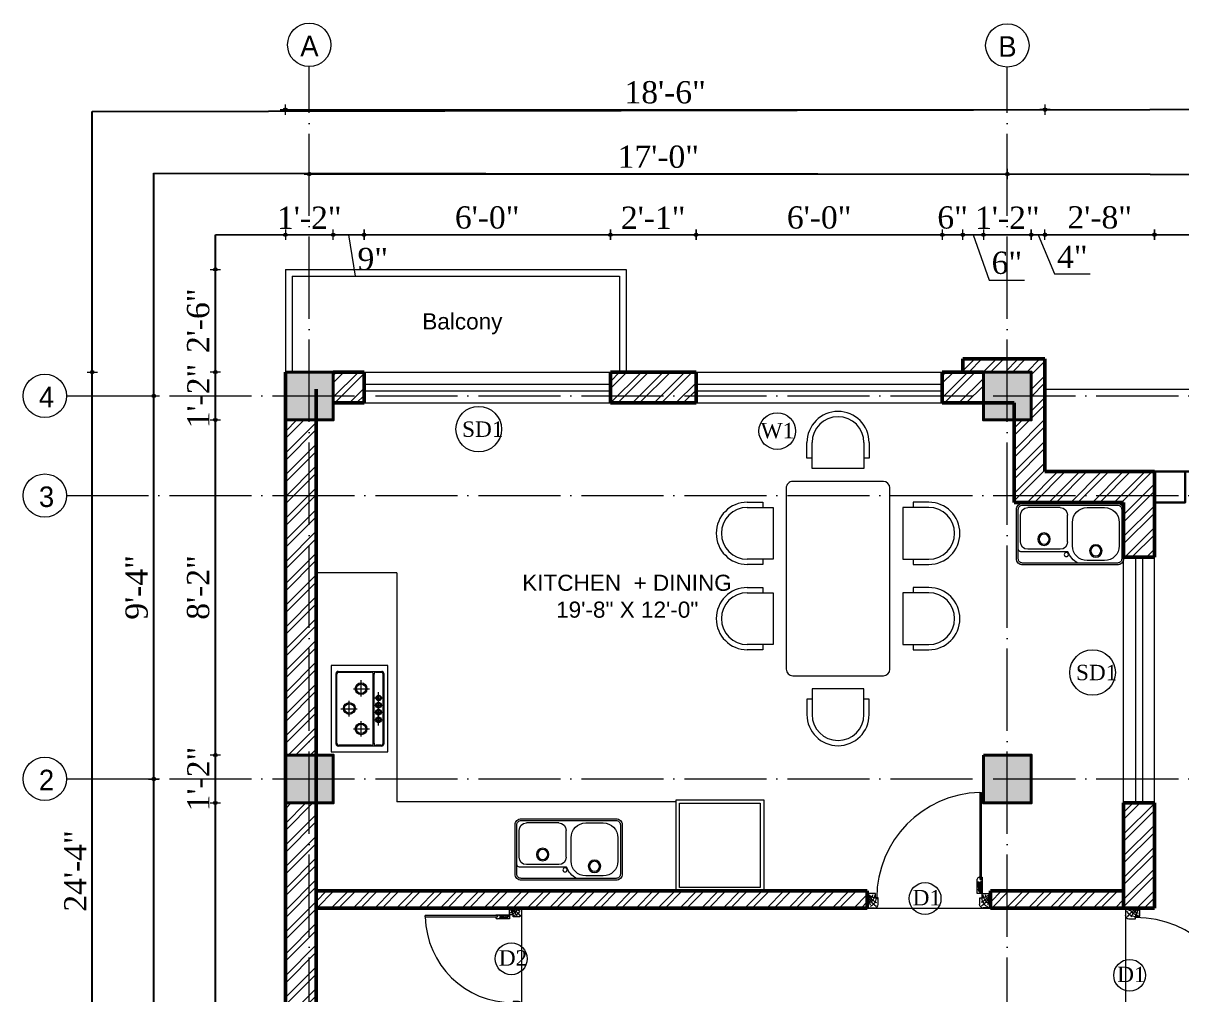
# Model space of a CAD drawing. Header units: inches. Extents: x 153221 to 157601, y -20468 to 0.
# Drawn here: x 156490.1 to 156828.8, y -18770.2 to -18486.2 of the extents above; entities that cross this region are included whole.
import ezdxf

# ---------------------------------------------------------------- set-up
doc = ezdxf.new("R2010")
doc.units = ezdxf.units.IN
doc.header["$MEASUREMENT"] = 0
doc.header["$PDMODE"] = 99
doc.linetypes.add('ACAD_ISO04W100', pattern=[30, 24, -3, 0, -3])
for name, color, linetype, lineweight in [('.09', 24, 'Continuous', 9), ('.1', 168, 'Continuous', 13), ('A-FUR', 42, 'Continuous', 5), ('CENTER  LINE RA', 10, 'ACAD_ISO04W100', 20), ('CONC. OUTLINE RA', 150, 'Continuous', 40), ('DOOR-WIN RA', 3, 'Continuous', 20), ('ELE1 RA', 1, 'Continuous', 30), ('ELE2 RA', 130, 'Continuous', 20), ('ELE3 RA', 2, 'Continuous', 18), ('FIXTURES', 23, 'Continuous', 9), ('Furniture', 22, 'Continuous', 13), ('Hatch', 254, 'Continuous', 9), ('HATCH RA', 8, 'Continuous', 5), ('NOI THAT', 42, 'Continuous', 5), ('Text', 7, 'Continuous', 18), ('TEXTLAYER', 7, 'Continuous', 18), ('wall', 10, 'Continuous', 30), ('WALL RA', 42, 'Continuous', 50)]:
    doc.layers.add(name, color=color, linetype=linetype, lineweight=lineweight)
doc.layers.add('lettring', color=7, linetype='Continuous')
doc.layers.add('WINDOW+dOOR', color=5, linetype='Continuous')
doc.styles.add('DIM', font='dutch.ttf')
doc.styles.get("Standard").update_dxf_attribs({"font": 'arial.ttf'})
doc.styles.add('titles', font='GOTHICB.TTF')
doc.dimstyles.new('Copy of DIM 8', dxfattribs={"dimtxt": 6.5, "dimasz": 1, "dimexe": 6, "dimexo": 18, "dimgap": 1.6875, "dimtad": 1, "dimdec": 0, "dimzin": 3, "dimdsep": 46, "dimlunit": 4, "dimtxsty": 'DIM', "dimblk": 'dot 2', "dimcen": 0.09375, "dimse1": 1, "dimse2": 1, "dimclrd": 1, "dimclre": 1, "dimclrt": 256, "dimadec": 0, "dimazin": 0, "dimtfac": 0.75, "dimtdec": 0, "dimtix": 1, "dimtmove": 1, "dimatfit": 3, "dimldrblk": 'DOT', "dimfxl": 1, "dimtolj": 1, "dimtzin": 0, "dimlwd": 9, "dimlwe": 9, "dimarcsym": 0})
pattern_1 = [(45, (9724.8924, -3872.767), (-3.18198052, 3.18198052), []), (45, (9727.0138, -3872.767), (-3.18198052, 3.18198052), [])]
pattern_2 = [(45, (9724.8924, -3876.767), (-3.18198052, 3.18198052), []), (45, (9727.0138, -3876.767), (-3.18198052, 3.18198052), [])]

# ---------------------------------------------------------------- blocks, each defined once
blk = doc.blocks.new('30 inch door')
at = {"layer": '.09'}
blk.add_arc((10330.01, 24687.1), 25.67, 91.332, 180, dxfattribs=at)
at = {"layer": '.1'}
for p, q in [((10329.41, 24712.76), (10329.41, 24691.67)), ((10329.41, 24712.76), (10329.81, 24712.76)), ((10329.81, 24691.67), (10329.81, 24712.76)), ((10328.81, 24688.15), (10328.81, 24691.67)), ((10329.29, 24692.15), (10329.41, 24692.15)), ((10329.41, 24692.15), (10329.41, 24691.67)), ((10329.41, 24691.67), (10329.81, 24691.67)), ((10329.41, 24691.67), (10329.81, 24691.67)), ((10329.81, 24691.67), (10329.81, 24692.15)), ((10329.81, 24692.15), (10330.01, 24692.15)), ((10330.01, 24692.15), (10330.01, 24688.15)), ((10302.02, 24688.15), (10302.02, 24684.65)), ((10304.03, 24688.15), (10302.02, 24688.15)), ((10304.03, 24688.15), (10304.03, 24688.15)), ((10304.03, 24687.1), (10304.03, 24688.15)), ((10304.65, 24687.1), (10304.03, 24687.1)), ((10304.65, 24685.52), (10304.65, 24687.1)), ((10330.01, 24688.15), (10328.81, 24688.15)), ((10329.4, 24687.1), (10330.01, 24687.1)), ((10329.4, 24685.52), (10329.4, 24687.1)), ((10330.01, 24687.1), (10330.01, 24688.15)), ((10330.01, 24688.15), (10332.02, 24688.15)), ((10332.02, 24688.15), (10332.02, 24684.65)), ((10302.02, 24684.65), (10303.77, 24684.65)), ((10332.02, 24684.65), (10330.27, 24684.65))]:
    blk.add_line(p, q, dxfattribs=at)
for centre, major_axis, start_param, end_param in [((10329.29, 24691.67), (-0.339, 0.339), 5.497787, 7.068583), ((10303.77, 24685.52), (-0.619, -0.619), 0.785398, 2.356194)]:
    blk.add_ellipse(centre, major_axis=major_axis, ratio=1, start_param=start_param, end_param=end_param, dxfattribs=at)
at = {"layer": '.1', "extrusion": (0, 0, -1)}
blk.add_ellipse((10330.27, 24685.52), major_axis=(-0.619, 0.619), ratio=1, start_param=3.926991, end_param=5.497787, dxfattribs=at)
blk.add_line((10330.01, 24688.15), (10330.01, 24688.15))
at = {"layer": 'Hatch', "lineweight": 0}
for points, knots in [([(10329.9, 24690.9), (10329.69, 24690.85), (10329.25, 24690.74), (10329.1, 24690.31), (10329.02, 24690.08)], [0, 0, 0, 0, 15.424483, 31.99547, 31.99547, 31.99547, 31.99547]), ([(10329.92, 24690.24), (10329.72, 24690.12), (10329.23, 24689.84), (10329.13, 24689.27), (10329.07, 24688.95)], [0, 0, 0, 0, 17.254821, 40.319618, 40.319618, 40.319618, 40.319618]), ([(10330.01, 24688.15), (10329.7, 24688.44), (10329.1, 24689.01), (10329.14, 24689.82), (10329.09, 24691.13)], [0, 0, 0, 0, 30.296971, 58.529009, 58.529009, 58.529009, 58.529009]), ([(10330.01, 24688.15), (10329.86, 24688.5), (10329.47, 24689.39), (10329.44, 24690.38), (10329.42, 24690.98)], [0, 0, 0, 0, 28.413311, 72.750806, 72.750806, 72.750806, 72.750806]), ([(10330.01, 24688.15), (10329.93, 24688.7), (10329.77, 24689.76), (10329.75, 24690.84), (10329.74, 24691.37)], [0, 0, 0, 0, 41.50394, 80.765622, 80.765622, 80.765622, 80.765622]), ([(10302.02, 24688.15), (10302.05, 24687.95), (10302.17, 24687.01), (10302.48, 24686.12), (10302.72, 24685.42)], [0, 0, 0, 0, 17.459471, 80.67073, 80.67073, 80.67073, 80.67073]), ([(10302.02, 24688.15), (10302.41, 24687.86), (10303.15, 24687.31), (10304.04, 24687.05), (10304.45, 24686.93)], [0, 0, 0, 0, 41.503939, 78.170205, 78.170205, 78.170205, 78.170205]), ([(10302.02, 24688.15), (10302.45, 24687.5), (10303.05, 24686.59), (10304.02, 24686.14), (10304.29, 24686.01)], [0, 0, 0, 0, 64.705486, 90.408952, 90.408952, 90.408952, 90.408952]), ([(10302.02, 24688.15), (10302.13, 24687.79), (10302.35, 24687.1), (10302.97, 24686.1), (10304.18, 24685.07)], [0, 0, 0, 0, 30.296971, 58.529009, 58.529009, 58.529009, 58.529009]), ([(10303.35, 24687.82), (10303.2, 24687.43), (10302.98, 24686.82), (10302.44, 24686.51), (10302.25, 24686.4)], [0, 0, 0, 0, 34.642749, 52.790216, 52.790216, 52.790216, 52.790216]), ([(10303.86, 24687.89), (10303.73, 24687.32), (10303.52, 24686.4), (10302.7, 24686), (10302.39, 24685.85)], [0, 0, 0, 0, 47.051669, 75.417188, 75.417188, 75.417188, 75.417188]), ([(10304.15, 24687.01), (10304.07, 24686.57), (10303.9, 24685.69), (10303.13, 24685.22), (10302.75, 24684.98)], [0, 0, 0, 0, 36.886594, 73.591637, 73.591637, 73.591637, 73.591637]), ([(10330.01, 24688.15), (10329.8, 24688.26), (10329.35, 24688.51), (10329.11, 24688.97), (10328.99, 24689.22)], [0, 0, 0, 0, 17.459472, 37.737029, 37.737029, 37.737029, 37.737029]), ([(10329.9, 24689.44), (10329.59, 24689.24), (10329.23, 24689.01), (10329.2, 24688.63), (10329.2, 24688.58)], [0, 0, 0, 0, 24.633819, 28.489546, 28.489546, 28.489546, 28.489546]), ([(10332.02, 24688.15), (10331.63, 24687.86), (10330.89, 24687.31), (10330.01, 24687.05), (10329.59, 24686.93)], [0, 0, 0, 0, 41.503939, 78.170205, 78.170205, 78.170205, 78.170205]), ([(10332.02, 24688.15), (10331.59, 24687.5), (10330.99, 24686.59), (10330.03, 24686.14), (10329.75, 24686.01)], [0, 0, 0, 0, 64.705486, 90.408952, 90.408952, 90.408952, 90.408952]), ([(10332.02, 24688.15), (10331.91, 24687.79), (10331.69, 24687.1), (10331.07, 24686.1), (10329.87, 24685.07)], [0, 0, 0, 0, 30.296971, 58.529009, 58.529009, 58.529009, 58.529009]), ([(10329.89, 24687.01), (10329.98, 24686.57), (10330.14, 24685.69), (10330.91, 24685.22), (10331.29, 24684.98)], [0, 0, 0, 0, 36.886594, 73.591637, 73.591637, 73.591637, 73.591637]), ([(10330.18, 24687.89), (10330.31, 24687.32), (10330.52, 24686.4), (10331.35, 24686), (10331.66, 24685.85)], [0, 0, 0, 0, 47.051669, 75.417188, 75.417188, 75.417188, 75.417188]), ([(10330.7, 24687.82), (10330.84, 24687.43), (10331.06, 24686.82), (10331.61, 24686.51), (10331.8, 24686.4)], [0, 0, 0, 0, 34.642749, 52.790216, 52.790216, 52.790216, 52.790216]), ([(10332.02, 24688.15), (10332, 24687.95), (10331.87, 24687.01), (10331.56, 24686.12), (10331.32, 24685.42)], [0, 0, 0, 0, 17.459471, 80.67073, 80.67073, 80.67073, 80.67073])]:
    blk.add_open_spline(points, degree=3, knots=knots, dxfattribs=at)
blk = doc.blocks.new('COLUMN')
at = {"layer": 'CONC. OUTLINE RA', "transparency": 33554687}
h = blk.add_hatch(color=256, dxfattribs=at)
h.dxf.hatch_style = 1
h.paths.add_polyline_path([(148062.93, -13130.45), (148076.93, -13130.45), (148076.93, -13116.45), (148062.93, -13116.45)])
at = {"layer": 'CONC. OUTLINE RA'}
blk.add_lwpolyline([(148062.93, -13116.45), (148076.93, -13116.45), (148076.93, -13130.45), (148062.93, -13130.45)], close=True, dxfattribs=at)
blk = doc.blocks.new('A$C3F0C2877')
at = {"layer": 'NOI THAT', "linetype": 'Continuous'}
for p, q in [((700, 1640), (700, 1520)), ((740, 1640), (740, 1440)), ((1140, 1440), (1140, 1640)), ((1180, 1520), (1180, 1640)), ((1358.3, 1640), (1358.3, 1520)), ((1398.3, 1640), (1398.3, 1440)), ((1798.3, 1440), (1798.3, 1640)), ((1838.3, 1520), (1838.3, 1640)), ((700, 1520), (740, 1520)), ((740, 1440), (1140, 1440)), ((1140, 1520), (1180, 1520)), ((1358.3, 1520), (1398.3, 1520)), ((1398.3, 1440), (1798.3, 1440)), ((1798.3, 1520), (1838.3, 1520)), ((540, 1290), (540, 590)), ((1988.3, 1340), (590, 1340)), ((2038.3, 590), (2038.3, 1290)), ((240, 1180), (360, 1180)), ((360, 1180), (360, 1140)), ((2338.6, 1180), (2218.6, 1180)), ((2218.6, 1180), (2218.6, 1140)), ((240, 1140), (440, 1140)), ((440, 1140), (440, 740)), ((2138.6, 1140), (2138.6, 740)), ((2338.6, 1140), (2138.6, 1140)), ((440, 740), (240, 740)), ((360, 740), (360, 700)), ((2138.6, 740), (2338.6, 740)), ((2218.6, 740), (2218.6, 700)), ((360, 700), (240, 700)), ((2218.6, 700), (2338.6, 700)), ((590, 540), (1988.3, 540)), ((700, 360), (740, 360)), ((700, 240), (700, 360)), ((740, 440), (1140, 440)), ((740, 240), (740, 440)), ((1140, 440), (1140, 240)), ((1140, 360), (1180, 360)), ((1180, 360), (1180, 240)), ((1358.3, 360), (1398.3, 360)), ((1358.3, 240), (1358.3, 360)), ((1398.3, 440), (1798.3, 440)), ((1398.3, 240), (1398.3, 440)), ((1798.3, 440), (1798.3, 240)), ((1798.3, 360), (1838.3, 360)), ((1838.3, 360), (1838.3, 240))]:
    blk.add_line(p, q, dxfattribs=at)
for centre, radius, start, end in [((940, 1640), 240, 0, 180), ((1598.3, 1640), 240, 0, 180), ((940, 1640), 200, 0, 180), ((1598.3, 1640), 200, 0, 180), ((590, 1290), 50, 90, 180), ((1988.3, 1290), 50, 0, 90), ((240, 940), 240, 90, 270), ((2338.6, 940), 240, 270, 90), ((240, 940), 200, 90, 270), ((2338.6, 940), 200, 270, 90), ((590, 590), 50, 180, 270), ((1988.3, 590), 50, 270, 0), ((940, 240), 240, 180, 0), ((940, 240), 200, 180, 0), ((1598.3, 240), 240, 180, 0), ((1598.3, 240), 200, 180, 0)]:
    blk.add_arc(centre, radius, start, end, dxfattribs=at)
blk = doc.blocks.new('kit')
at = {"layer": 'Furniture'}
for p, q in [((106814.32, -19096.51), (106814.32, -19121.71)), ((106830.88, -19096.51), (106814.32, -19096.51)), ((106830.88, -19121.71), (106830.88, -19096.51)), ((106815.52, -19119.44), (106815.52, -19098.78)), ((106815.75, -19119.21), (106815.75, -19099.01)), ((106816.09, -19098.21), (106828.88, -19098.21)), ((106816.32, -19098.44), (106817.79, -19098.44)), ((106818.37, -19099.01), (106818.37, -19119.21)), ((106818.6, -19099.01), (106818.6, -19119.21)), ((106819.17, -19098.44), (106828.65, -19098.44)), ((106822.15, -19100.96), (106822.15, -19105.46)), ((106829.22, -19099.01), (106829.22, -19119.21)), ((106829.46, -19098.78), (106829.46, -19119.44)), ((106817.06, -19104.19), (106817.06, -19113.9)), ((106824.4, -19103.21), (106819.67, -19103.21)), ((106818.09, -19105.86), (106815.99, -19105.86)), ((106818.09, -19108.1), (106815.99, -19108.1)), ((106825.59, -19106.86), (106825.59, -19111.45)), ((106818.09, -19110.14), (106815.99, -19110.14)), ((106828.08, -19109.11), (106823.33, -19109.11)), ((106818.09, -19112.28), (106815.99, -19112.28)), ((106824.41, -19114.95), (106819.67, -19114.95)), ((106822.15, -19112.7), (106822.15, -19117.49)), ((106814.32, -19121.71), (106830.88, -19121.71)), ((106828.88, -19120.01), (106816.09, -19120.01)), ((106817.79, -19119.78), (106816.32, -19119.78)), ((106828.65, -19119.78), (106819.17, -19119.78))]:
    blk.add_line(p, q, dxfattribs=at)
for centre, radius in [((106822.15, -19103.21), 1.71), ((106822.15, -19103.21), 1.37), ((106817.06, -19105.86), 0.835), ((106817.06, -19108.1), 0.804), ((106817.06, -19108.1), 0.564), ((106817.06, -19105.86), 0.533), ((106825.59, -19109.19), 1.72), ((106825.59, -19109.19), 1.39), ((106817.01, -19112.23), 0.797), ((106817.06, -19110.14), 0.823), ((106817.06, -19110.14), 0.572), ((106817.01, -19112.28), 0.556), ((106822.15, -19114.95), 1.72), ((106822.15, -19114.95), 1.39)]:
    blk.add_circle(centre, radius, dxfattribs=at)
for centre, start, end in [((106816.09, -19098.78), 90, 180), ((106816.32, -19099.01), 90, 180), ((106817.79, -19099.01), 0, 90), ((106819.17, -19099.01), 90, 180), ((106828.65, -19099.01), 0, 90), ((106828.88, -19098.78), 0, 90), ((106816.09, -19119.44), 180, 270), ((106816.32, -19119.21), 180, 270), ((106817.79, -19119.21), 270, 0), ((106819.17, -19119.21), 180, 270), ((106828.65, -19119.21), 270, 0), ((106828.88, -19119.44), 270, 0)]:
    blk.add_arc(centre, 0.576, start, end, dxfattribs=at)
blk = doc.blocks.new('kit2')
at = {"layer": 'Furniture'}
for p, q in [((106788.24, -19073.71), (106774.43, -19073.71)), ((106798.91, -19071.12), (106793.87, -19071.12)), ((106773.71, -19074.43), (106773.71, -19078.86)), ((106774.35, -19076.59), (106774.35, -19084.44)), ((106785.95, -19074.43), (106776.51, -19074.43)), ((106788.11, -19076.59), (106788.11, -19084.44)), ((106789.55, -19075.44), (106789.55, -19082.28)), ((106803.23, -19082.28), (106803.23, -19075.44)), ((106785.95, -19086.6), (106776.51, -19086.6)), ((106793.87, -19086.6), (106798.91, -19086.6))]:
    blk.add_line(p, q, dxfattribs=at)
for points in [[(106774.97, -19087.86), (106802.69, -19087.86, 0.414214), (106804.49, -19086.06), (106804.49, -19071.66, 0.414214), (106802.69, -19069.86), (106774.97, -19069.86, 0.414214), (106773.17, -19071.66), (106773.17, -19086.06, 0.414214)], [(106774.97, -19087.32), (106802.69, -19087.32, 0.414214), (106803.95, -19086.06), (106803.95, -19071.66, 0.414214), (106802.69, -19070.4), (106774.97, -19070.4, 0.414214), (106773.71, -19071.66), (106773.71, -19086.06, 0.414214)]]:
    blk.add_lwpolyline(points, format="xyb", close=True, dxfattribs=at)
for centre, radius in [((106787.77, -19072.89), 0.614), ((106796.39, -19073.94), 1.83), ((106796.39, -19073.94), 1.47), ((106781.25, -19077.38), 1.83), ((106781.25, -19077.38), 1.47)]:
    blk.add_circle(centre, radius, dxfattribs=at)
for centre, radius, start, end in [((106794, -19075.81), 6.13, 118.07, 159.9807), ((106774.43, -19074.43), 0.72, 90, 180), ((106793.87, -19075.44), 4.32, 90, 180), ((106798.91, -19075.44), 4.32, 0, 90), ((106776.51, -19076.59), 2.16, 90, 180), ((106785.95, -19076.59), 2.16, 0, 90), ((106776.51, -19084.44), 2.16, 180, 270), ((106785.95, -19084.44), 2.16, 270, 0), ((106793.87, -19082.28), 4.32, 180, 270), ((106798.91, -19082.28), 4.32, 270, 0)]:
    blk.add_arc(centre, radius, start, end, dxfattribs=at)
blk = doc.blocks.new('dot1')
at = {"layer": 'Hatch'}
h = blk.add_hatch(color=256, dxfattribs=at)
edge = h.paths.add_edge_path()
edge.add_arc((0, 0), 1, 0, 360)
for p, q in [((3, 0), (-3, 0)), ((0, 3), (0, -3))]:
    blk.add_line(p, q, dxfattribs=at)
blk.add_circle((0, 0), 1, dxfattribs=at)
blk = doc.blocks.new('dot 2')
at = {"layer": 'Hatch', "xscale": 0.5, "yscale": 0.5, "zscale": 0.5}
blk.add_blockref('dot1', (0, 0), dxfattribs=at)
blk = doc.blocks.new('*D919')
at = {"layer": 'Defpoints', "color": 0, "transparency": 16777216}
for p in [(160885.15, -18574.7), (160849.15, -18604.7), (160885.15, -18604.7)]:
    blk.add_point(p, dxfattribs=at)
at = {"layer": 'lettring', "color": 1, "lineweight": 9, "transparency": 16777216}
blk.add_line((160849.15, -18575.7), (160849.15, -18603.7), dxfattribs=at)
for p, rotation in [((160849.15, -18574.7), 90), ((160849.15, -18604.7), 270)]:
    blk.add_blockref('dot 2', p, dxfattribs=dict(at, rotation=rotation))
at = {"layer": 'lettring', "transparency": 16777216, "insert": (160844.15, -18589.7), "char_height": 6.5, "attachment_point": 5, "rotation": 90, "style": 'DIM'}
blk.add_mtext('\\A1;2\'-6"', dxfattribs=at)
blk = doc.blocks.new('_Dot')
at = {"color": 0, "linetype": 'ByBlock', "lineweight": -2}
blk.add_line((-0.5, 0), (-1, 0), dxfattribs=at)
at = {"color": 0, "linetype": 'ByBlock', "const_width": 0.5}
blk.add_lwpolyline([(-0.25, 0, 1), (0.25, 0, 1)], format="xyb", close=True, dxfattribs=at)
blk = doc.blocks.new('*D920')
at = {"layer": 'Defpoints', "color": 0, "transparency": 16777216}
for p in [(160885.15, -18604.7), (160849.15, -18618.7), (160885.15, -18618.7)]:
    blk.add_point(p, dxfattribs=at)
at = {"layer": 'lettring', "color": 1, "lineweight": 9, "transparency": 16777216}
for p, q in [((160849.15, -18603.7), (160849.15, -18602.7)), ((160849.15, -18604.7), (160849.15, -18618.7)), ((160849.15, -18619.7), (160849.15, -18620.7))]:
    blk.add_line(p, q, dxfattribs=at)
for p, rotation in [((160849.15, -18604.7), 270), ((160849.15, -18618.7), 90)]:
    blk.add_blockref('dot 2', p, dxfattribs=dict(at, rotation=rotation))
at = {"layer": 'lettring', "transparency": 16777216, "insert": (160844.18, -18611.7), "char_height": 6.5, "attachment_point": 5, "rotation": 90, "style": 'DIM'}
blk.add_mtext('\\A1;1\'-2"', dxfattribs=at)
blk = doc.blocks.new('*D921')
at = {"layer": 'Defpoints', "color": 0, "transparency": 16777216}
for p in [(160885.15, -18618.7), (160849.15, -18716.64), (160885.15, -18716.64)]:
    blk.add_point(p, dxfattribs=at)
at = {"layer": 'lettring', "color": 1, "lineweight": 9, "transparency": 16777216}
blk.add_line((160849.15, -18619.7), (160849.15, -18715.64), dxfattribs=at)
for p, rotation in [((160849.15, -18618.7), 90), ((160849.15, -18716.64), 270)]:
    blk.add_blockref('dot 2', p, dxfattribs=dict(at, rotation=rotation))
at = {"layer": 'lettring', "transparency": 16777216, "insert": (160844.14, -18667.67), "char_height": 6.5, "attachment_point": 5, "rotation": 90, "style": 'DIM'}
blk.add_mtext('\\A1;8\'-2"', dxfattribs=at)
blk = doc.blocks.new('*D922')
at = {"layer": 'Defpoints', "color": 0, "transparency": 16777216}
for p in [(160885.15, -18716.64), (160849.15, -18730.64), (160885.15, -18730.64)]:
    blk.add_point(p, dxfattribs=at)
at = {"layer": 'lettring', "color": 1, "lineweight": 9, "transparency": 16777216}
for p, q in [((160849.15, -18715.64), (160849.15, -18714.64)), ((160849.15, -18716.64), (160849.15, -18730.64)), ((160849.15, -18731.64), (160849.15, -18732.64))]:
    blk.add_line(p, q, dxfattribs=at)
for p, rotation in [((160849.15, -18716.64), 270), ((160849.15, -18730.64), 90)]:
    blk.add_blockref('dot 2', p, dxfattribs=dict(at, rotation=rotation))
at = {"layer": 'lettring', "transparency": 16777216, "insert": (160844.18, -18723.64), "char_height": 6.5, "attachment_point": 5, "rotation": 90, "style": 'DIM'}
blk.add_mtext('\\A1;1\'-2"', dxfattribs=at)
blk = doc.blocks.new('*D923')
at = {"layer": 'Defpoints', "color": 0, "transparency": 16777216}
for p in [(160885.15, -18730.64), (160849.15, -18882.34), (160885.15, -18882.34)]:
    blk.add_point(p, dxfattribs=at)
at = {"layer": 'lettring', "color": 1, "lineweight": 9, "transparency": 16777216}
blk.add_line((160849.15, -18731.64), (160849.15, -18881.34), dxfattribs=at)
for p, rotation in [((160849.15, -18730.64), 90), ((160849.15, -18882.34), 270)]:
    blk.add_blockref('dot 2', p, dxfattribs=dict(at, rotation=rotation))
at = {"layer": 'lettring', "transparency": 16777216, "insert": (160844.12, -18806.49), "char_height": 6.5, "attachment_point": 5, "rotation": 90, "style": 'DIM'}
blk.add_mtext('\\A1;12\'-8"', dxfattribs=at)
blk = doc.blocks.new('*D925')
at = {"layer": 'Defpoints', "color": 0, "transparency": 16777216}
for p in [(160831.15, -18723.64), (160892.15, -18723.64), (160892.15, -18889.31)]:
    blk.add_point(p, dxfattribs=at)
at = {"layer": 'lettring', "color": 1, "lineweight": 9, "transparency": 16777216}
blk.add_line((160831.15, -18888.3), (160831.15, -18724.64), dxfattribs=at)
for p, rotation in [((160831.15, -18723.64), 89.99950363250453), ((160831.15, -18889.3), 269.9995036325045)]:
    blk.add_blockref('dot 2', p, dxfattribs=dict(at, rotation=rotation))
at = {"layer": 'lettring', "transparency": 16777216, "insert": (160826.12, -18806.47), "char_height": 6.5, "attachment_point": 5, "rotation": 89.9995, "style": 'DIM'}
blk.add_mtext('\\A1;13\'-10"', dxfattribs=at)
blk = doc.blocks.new('*D926')
at = {"layer": 'Defpoints', "color": 0, "transparency": 16777216}
for p in [(160831.15, -18611.67), (160892.15, -18611.67), (160892.15, -18723.64)]:
    blk.add_point(p, dxfattribs=at)
at = {"layer": 'lettring', "color": 1, "lineweight": 9, "transparency": 16777216}
blk.add_line((160831.15, -18722.64), (160831.15, -18612.67), dxfattribs=at)
for p, rotation in [((160831.15, -18611.67), 89.99950363250016), ((160831.15, -18723.64), 269.9995036325001)]:
    blk.add_blockref('dot 2', p, dxfattribs=dict(at, rotation=rotation))
at = {"layer": 'lettring', "transparency": 16777216, "insert": (160826.15, -18667.65), "char_height": 6.5, "attachment_point": 5, "rotation": 89.9995, "style": 'DIM'}
blk.add_mtext('\\A1;9\'-4"', dxfattribs=at)
blk = doc.blocks.new('*D927')
at = {"layer": 'Defpoints', "color": 0, "transparency": 16777216}
for p in [(160885.15, -18604.7), (160813.15, -18896.34), (160885.15, -18896.34)]:
    blk.add_point(p, dxfattribs=at)
at = {"layer": 'lettring', "color": 1, "lineweight": 9, "transparency": 16777216}
blk.add_line((160813.15, -18605.7), (160813.15, -18895.34), dxfattribs=at)
for p, rotation in [((160813.15, -18604.7), 90), ((160813.15, -18896.34), 270)]:
    blk.add_blockref('dot 2', p, dxfattribs=dict(at, rotation=rotation))
at = {"layer": 'lettring', "transparency": 16777216, "insert": (160808.21, -18750.52), "char_height": 6.5, "attachment_point": 5, "rotation": 90, "style": 'DIM'}
blk.add_mtext('\\A1;24\'-4"', dxfattribs=at)
blk = doc.blocks.new('nbc')
at = {"layer": 'CENTER  LINE RA', "linetype": 'ACAD_ISO04W100'}
for p, q in [((157544.19, -18980.32), (157544.19, -18515.32)), ((157748.23, -18980.32), (157748.23, -18515.46)), ((157473.24, -18611.56), (158032.97, -18611.56)), ((157473.24, -18640.7), (158032.97, -18640.7)), ((157473.24, -18723.5), (158032.97, -18723.5))]:
    blk.add_line(p, q, dxfattribs=at)
at = {"layer": 'Text'}
for centre in [(157544.19, -18508.98), (157544.19, -18508.98), (157544.19, -18508.98), (157748.23, -18509.12), (157748.23, -18509.12), (157748.23, -18509.12), (157466.9, -18611.56), (157466.89, -18611.56), (157466.9, -18611.56), (157466.9, -18640.7), (157466.89, -18640.7), (157466.9, -18640.7), (157466.9, -18723.5), (157466.89, -18723.5), (157466.9, -18723.5)]:
    blk.add_circle(centre, 6.34, dxfattribs=at)
at = {"layer": 'Text', "char_height": 6, "width": 68.6783, "attachment_point": 3, "rotation": 0.0035, "style": 'titles'}
for s, insert in [('{\\fStylus BT|b0|i0|c0|p34;A}', (157546.91, -18506.3)), ('{\\fStylus BT|b0|i0|c0|p34;B}', (157750.95, -18506.44)), ('{\\fStylus BT|b0|i0|c0|p34;4}', (157469.62, -18608.89)), ('{\\fStylus BT|b0|i0|c0|p34;3}', (157469.62, -18638.03)), ('{\\fStylus BT|b0|i0|c0|p34;2}', (157469.62, -18720.82))]:
    blk.add_mtext(s, dxfattribs=dict(at, insert=insert))
blk = doc.blocks.new('*D751')
at = {"layer": 'Defpoints', "color": 0, "transparency": 16777216}
for p in [(160883.6, -18564.57), (160869.6, -18604.7), (160883.6, -18604.7)]:
    blk.add_point(p, dxfattribs=at)
at = {"layer": 'lettring', "color": 1, "lineweight": 9, "transparency": 16777216}
for p, q in [((160868.6, -18564.57), (160867.6, -18564.57)), ((160869.6, -18564.57), (160883.6, -18564.57)), ((160884.6, -18564.57), (160885.6, -18564.57))]:
    blk.add_line(p, q, dxfattribs=at)
blk.add_blockref('dot 2', (160869.6, -18564.57), dxfattribs=at)
at = {"layer": 'lettring', "color": 1, "lineweight": 9, "transparency": 16777216, "rotation": 180}
blk.add_blockref('dot 2', (160883.6, -18564.57), dxfattribs=at)
at = {"layer": 'lettring', "transparency": 16777216, "insert": (160876.6, -18559.6), "char_height": 6.5, "attachment_point": 5, "style": 'DIM'}
blk.add_mtext('\\A1;1\'-2"', dxfattribs=at)
blk = doc.blocks.new('*D752')
at = {"layer": 'Defpoints', "color": 0, "transparency": 16777216}
for p in [(160892.6, -18564.57), (160883.6, -18604.7), (160892.6, -18604.7)]:
    blk.add_point(p, dxfattribs=at)
at = {"layer": 'lettring', "color": 1, "lineweight": 9, "transparency": 16777216}
for p, q in [((160884.6, -18564.57), (160891.6, -18564.57)), ((160888.1, -18564.57), (160889.98, -18576.7)), ((160889.98, -18576.7), (160900.34, -18576.7))]:
    blk.add_line(p, q, dxfattribs=at)
at = {"layer": 'lettring', "color": 1, "lineweight": 9, "transparency": 16777216, "rotation": 180}
blk.add_blockref('dot 2', (160883.6, -18564.57), dxfattribs=at)
at = {"layer": 'lettring', "color": 1, "lineweight": 9, "transparency": 16777216}
blk.add_blockref('dot 2', (160892.6, -18564.57), dxfattribs=at)
at = {"layer": 'lettring', "transparency": 16777216, "insert": (160895.16, -18571.7), "char_height": 6.5, "attachment_point": 5, "style": 'DIM'}
blk.add_mtext('\\A1;9"', dxfattribs=at)
blk = doc.blocks.new('*D753')
at = {"layer": 'Defpoints', "color": 0, "transparency": 16777216}
for p in [(160964.6, -18564.57), (160892.6, -18604.7), (160964.6, -18604.7)]:
    blk.add_point(p, dxfattribs=at)
at = {"layer": 'lettring', "color": 1, "lineweight": 9, "transparency": 16777216}
blk.add_line((160893.6, -18564.57), (160963.6, -18564.57), dxfattribs=at)
at = {"layer": 'lettring', "color": 1, "lineweight": 9, "transparency": 16777216, "rotation": 180}
blk.add_blockref('dot 2', (160892.6, -18564.57), dxfattribs=at)
at = {"layer": 'lettring', "color": 1, "lineweight": 9, "transparency": 16777216}
blk.add_blockref('dot 2', (160964.6, -18564.57), dxfattribs=at)
at = {"layer": 'lettring', "transparency": 16777216, "insert": (160928.6, -18559.56), "char_height": 6.5, "attachment_point": 5, "style": 'DIM'}
blk.add_mtext('\\A1;6\'-0"', dxfattribs=at)
blk = doc.blocks.new('*D754')
at = {"layer": 'Defpoints', "color": 0, "transparency": 16777216}
for p in [(160989.64, -18564.57), (160964.6, -18604.7), (160989.64, -18604.7)]:
    blk.add_point(p, dxfattribs=at)
at = {"layer": 'lettring', "color": 1, "lineweight": 9, "transparency": 16777216}
blk.add_line((160965.6, -18564.57), (160988.64, -18564.57), dxfattribs=at)
at = {"layer": 'lettring', "color": 1, "lineweight": 9, "transparency": 16777216, "rotation": 180}
blk.add_blockref('dot 2', (160964.6, -18564.57), dxfattribs=at)
at = {"layer": 'lettring', "color": 1, "lineweight": 9, "transparency": 16777216}
blk.add_blockref('dot 2', (160989.64, -18564.57), dxfattribs=at)
at = {"layer": 'lettring', "transparency": 16777216, "insert": (160977.12, -18559.6), "char_height": 6.5, "attachment_point": 5, "style": 'DIM'}
blk.add_mtext('\\A1;2\'-1"', dxfattribs=at)
blk = doc.blocks.new('*D755')
at = {"layer": 'Defpoints', "color": 0, "transparency": 16777216}
for p in [(161061.64, -18564.57), (160989.64, -18604.7), (161061.64, -18604.7)]:
    blk.add_point(p, dxfattribs=at)
at = {"layer": 'lettring', "color": 1, "lineweight": 9, "transparency": 16777216}
blk.add_line((160990.64, -18564.57), (161060.64, -18564.57), dxfattribs=at)
at = {"layer": 'lettring', "color": 1, "lineweight": 9, "transparency": 16777216, "rotation": 180}
blk.add_blockref('dot 2', (160989.64, -18564.57), dxfattribs=at)
at = {"layer": 'lettring', "color": 1, "lineweight": 9, "transparency": 16777216}
blk.add_blockref('dot 2', (161061.64, -18564.57), dxfattribs=at)
at = {"layer": 'lettring', "transparency": 16777216, "insert": (161025.64, -18559.56), "char_height": 6.5, "attachment_point": 5, "style": 'DIM'}
blk.add_mtext('\\A1;6\'-0"', dxfattribs=at)
blk = doc.blocks.new('*D756')
at = {"layer": 'Defpoints', "color": 0, "transparency": 16777216}
for p in [(161067.64, -18564.57), (161061.64, -18604.7), (161067.64, -18604.7)]:
    blk.add_point(p, dxfattribs=at)
at = {"layer": 'lettring', "color": 1, "lineweight": 9, "transparency": 16777216}
for p, q in [((161060.64, -18564.57), (161059.64, -18564.57)), ((161061.64, -18564.57), (161067.64, -18564.57)), ((161068.64, -18564.57), (161069.64, -18564.57))]:
    blk.add_line(p, q, dxfattribs=at)
blk.add_blockref('dot 2', (161061.64, -18564.57), dxfattribs=at)
at = {"layer": 'lettring', "color": 1, "lineweight": 9, "transparency": 16777216, "rotation": 180}
blk.add_blockref('dot 2', (161067.64, -18564.57), dxfattribs=at)
at = {"layer": 'lettring', "transparency": 16777216, "insert": (161064.64, -18559.56), "char_height": 6.5, "attachment_point": 5, "style": 'DIM'}
blk.add_mtext('\\A1;6"', dxfattribs=at)
blk = doc.blocks.new('*D757')
at = {"layer": 'Defpoints', "color": 0, "transparency": 16777216}
for p in [(161073.64, -18564.57), (161067.64, -18604.7), (161073.64, -18604.7)]:
    blk.add_point(p, dxfattribs=at)
at = {"layer": 'lettring', "color": 1, "lineweight": 9, "transparency": 16777216}
for p, q in [((161068.64, -18564.57), (161072.64, -18564.57)), ((161070.64, -18564.57), (161075.35, -18577.81)), ((161075.35, -18577.81), (161085.67, -18577.81))]:
    blk.add_line(p, q, dxfattribs=at)
at = {"layer": 'lettring', "color": 1, "lineweight": 9, "transparency": 16777216, "rotation": 180}
blk.add_blockref('dot 2', (161067.64, -18564.57), dxfattribs=at)
at = {"layer": 'lettring', "color": 1, "lineweight": 9, "transparency": 16777216}
blk.add_blockref('dot 2', (161073.64, -18564.57), dxfattribs=at)
at = {"layer": 'lettring', "transparency": 16777216, "insert": (161080.51, -18572.81), "char_height": 6.5, "attachment_point": 5, "style": 'DIM'}
blk.add_mtext('\\A1;6"', dxfattribs=at)
blk = doc.blocks.new('*D758')
at = {"layer": 'Defpoints', "color": 0, "transparency": 16777216}
for p in [(161087.64, -18564.57), (161073.64, -18604.7), (161087.64, -18604.7)]:
    blk.add_point(p, dxfattribs=at)
at = {"layer": 'lettring', "color": 1, "lineweight": 9, "transparency": 16777216}
for p, q in [((161072.64, -18564.57), (161071.64, -18564.57)), ((161073.64, -18564.57), (161087.64, -18564.57)), ((161088.64, -18564.57), (161089.64, -18564.57))]:
    blk.add_line(p, q, dxfattribs=at)
blk.add_blockref('dot 2', (161073.64, -18564.57), dxfattribs=at)
at = {"layer": 'lettring', "color": 1, "lineweight": 9, "transparency": 16777216, "rotation": 180}
blk.add_blockref('dot 2', (161087.64, -18564.57), dxfattribs=at)
at = {"layer": 'lettring', "transparency": 16777216, "insert": (161080.64, -18559.6), "char_height": 6.5, "attachment_point": 5, "style": 'DIM'}
blk.add_mtext('\\A1;1\'-2"', dxfattribs=at)
blk = doc.blocks.new('*D759')
at = {"layer": 'Defpoints', "color": 0, "transparency": 16777216}
for p in [(161091.64, -18564.57), (161091.64, -18601.31), (161087.64, -18604.7)]:
    blk.add_point(p, dxfattribs=at)
at = {"layer": 'lettring', "color": 1, "lineweight": 9, "transparency": 16777216}
for p, q in [((161086.64, -18564.57), (161085.64, -18564.57)), ((161087.64, -18564.57), (161091.64, -18564.57)), ((161087.64, -18564.57), (161091.64, -18564.57)), ((161089.64, -18564.57), (161094.41, -18575.98)), ((161092.64, -18564.57), (161093.64, -18564.57)), ((161094.41, -18575.98), (161104.87, -18575.98))]:
    blk.add_line(p, q, dxfattribs=at)
blk.add_blockref('dot 2', (161087.64, -18564.57), dxfattribs=at)
at = {"layer": 'lettring', "color": 1, "lineweight": 9, "transparency": 16777216, "rotation": 180}
blk.add_blockref('dot 2', (161091.64, -18564.57), dxfattribs=at)
at = {"layer": 'lettring', "transparency": 16777216, "insert": (161099.64, -18571.04), "char_height": 6.5, "attachment_point": 5, "style": 'DIM'}
blk.add_mtext('\\A1;4"', dxfattribs=at)
blk = doc.blocks.new('*D760')
at = {"layer": 'Defpoints', "color": 0, "transparency": 16777216}
for p in [(161080.64, -18546.83), (160876.6, -18611.7), (161080.64, -18611.7)]:
    blk.add_point(p, dxfattribs=at)
at = {"layer": 'lettring', "color": 1, "lineweight": 9, "transparency": 16777216}
blk.add_line((160877.6, -18546.83), (161079.64, -18546.83), dxfattribs=at)
for p, rotation in [((160876.6, -18546.83), 179.9997037240171), ((161080.64, -18546.83), 359.9997037240171)]:
    blk.add_blockref('dot 2', p, dxfattribs=dict(at, rotation=rotation))
at = {"layer": 'lettring', "transparency": 16777216, "insert": (160978.62, -18541.81), "char_height": 6.5, "attachment_point": 5, "rotation": 359.9997, "style": 'DIM'}
blk.add_mtext('\\A1;17\'-0"', dxfattribs=at)
blk = doc.blocks.new('*D935')
at = {"layer": 'Defpoints', "color": 0, "transparency": 16777216}
for p in [(161091.64, -18528.01), (160869.6, -18604.7), (161091.64, -18604.7)]:
    blk.add_point(p, dxfattribs=at)
at = {"layer": 'lettring', "color": 1, "lineweight": 9, "transparency": 16777216}
blk.add_line((160870.6, -18528.01), (161090.64, -18528.01), dxfattribs=at)
at = {"layer": 'lettring', "color": 1, "lineweight": 9, "transparency": 16777216, "rotation": 180}
blk.add_blockref('dot 2', (160869.6, -18528.01), dxfattribs=at)
at = {"layer": 'lettring', "color": 1, "lineweight": 9, "transparency": 16777216}
blk.add_blockref('dot 2', (161091.64, -18528.01), dxfattribs=at)
at = {"layer": 'lettring', "transparency": 16777216, "insert": (160980.62, -18522.98), "char_height": 6.5, "attachment_point": 5, "style": 'DIM'}
blk.add_mtext('\\A1;18\'-6"', dxfattribs=at)
blk = doc.blocks.new('*D761')
at = {"layer": 'Defpoints', "color": 0, "transparency": 16777216}
for p in [(161123.64, -18564.55), (161091.64, -18633.81), (161123.64, -18633.81)]:
    blk.add_point(p, dxfattribs=at)
at = {"layer": 'lettring', "color": 1, "lineweight": 9, "transparency": 16777216}
blk.add_line((161092.64, -18564.55), (161122.64, -18564.55), dxfattribs=at)
at = {"layer": 'lettring', "color": 1, "lineweight": 9, "transparency": 16777216, "rotation": 180}
blk.add_blockref('dot 2', (161091.64, -18564.55), dxfattribs=at)
at = {"layer": 'lettring', "color": 1, "lineweight": 9, "transparency": 16777216}
blk.add_blockref('dot 2', (161123.64, -18564.55), dxfattribs=at)
at = {"layer": 'lettring', "transparency": 16777216, "insert": (161107.64, -18559.54), "char_height": 6.5, "attachment_point": 5, "style": 'DIM'}
blk.add_mtext('\\A1;2\'-8"', dxfattribs=at)
blk = doc.blocks.new('*D762')
at = {"layer": 'Defpoints', "color": 0, "transparency": 16777216}
for p in [(161195.55, -18564.54), (161123.64, -18633.81), (161195.55, -18633.81)]:
    blk.add_point(p, dxfattribs=at)
at = {"layer": 'lettring', "color": 1, "lineweight": 9, "transparency": 16777216}
blk.add_line((161124.64, -18564.54), (161194.55, -18564.54), dxfattribs=at)
at = {"layer": 'lettring', "color": 1, "lineweight": 9, "transparency": 16777216, "rotation": 180}
blk.add_blockref('dot 2', (161123.64, -18564.54), dxfattribs=at)
at = {"layer": 'lettring', "color": 1, "lineweight": 9, "transparency": 16777216}
blk.add_blockref('dot 2', (161195.55, -18564.54), dxfattribs=at)
at = {"layer": 'lettring', "transparency": 16777216, "insert": (161159.6, -18559.54), "char_height": 6.5, "attachment_point": 5, "style": 'DIM'}
blk.add_mtext('\\A1;6\'-0"', dxfattribs=at)
blk = doc.blocks.new('JLLK')
at = {"layer": 'HATCH RA'}
h = blk.add_hatch(dxfattribs=at)
h.set_pattern_fill('ANSI32', color=256, scale=12)
h.paths.add_polyline_path([(161091.64, -18600.87), (161067.64, -18600.86), (161067.64, -18604.7), (161073.64, -18604.7), (161087.64, -18604.7), (161087.64, -18618.7), (161082.64, -18618.7), (161082.64, -18642.81), (161114.64, -18642.81), (161114.64, -18658.84), (161123.64, -18658.84), (161123.64, -18633.81), (161091.64, -18633.81)])
h = blk.add_hatch(dxfattribs=at)
h.set_pattern_fill('ANSI32', color=256, scale=12)
h.set_pattern_definition(pattern_2)
h.paths.add_polyline_path([(160892.6, -18604.7), (160883.6, -18604.7), (160883.6, -18613.7), (160892.6, -18613.7)])
h = blk.add_hatch(dxfattribs=at)
h.set_pattern_fill('ANSI32', color=256, scale=12)
h.set_pattern_definition(pattern_2)
h.paths.add_polyline_path([(160964.6, -18604.7), (160964.6, -18613.7), (160989.64, -18613.7), (160989.64, -18604.7)])
h = blk.add_hatch(dxfattribs=at)
h.set_pattern_fill('ANSI32', color=256, scale=12)
h.set_pattern_definition(pattern_2)
h.paths.add_polyline_path([(161073.64, -18613.7), (161073.64, -18604.7), (161061.64, -18604.7), (161061.64, -18613.7)])
h = blk.add_hatch(dxfattribs=at)
h.set_pattern_fill('ANSI32', color=256, scale=12)
h.set_pattern_definition(pattern_1)
h.paths.add_polyline_path([(160878.6, -18618.7), (160869.6, -18618.7), (160869.6, -18716.64), (160878.6, -18716.64)])
h = blk.add_hatch(dxfattribs=at)
h.set_pattern_fill('ANSI32', color=256, scale=12)
h.set_pattern_definition(pattern_1)
h.paths.add_polyline_path([(160878.6, -18730.64), (160869.6, -18730.64), (160869.6, -18882.34), (160878.6, -18882.34)])
h = blk.add_hatch(dxfattribs=at)
h.set_pattern_fill('ANSI32', color=256, scale=12)
h.set_pattern_definition(pattern_1)
h.paths.add_polyline_path([(161123.64, -18730.64), (161114.64, -18730.64), (161114.64, -18730.84), (161114.64, -18761.34), (161123.64, -18761.34)])
h = blk.add_hatch(dxfattribs=at)
h.set_pattern_fill('ANSI32', color=256, scale=12)
h.set_pattern_definition(pattern_1)
h.paths.add_polyline_path([(161039.71, -18761.34), (161039.71, -18756.34), (160878.6, -18756.34), (160878.6, -18761.34), (160938.6, -18761.34)])
h = blk.add_hatch(dxfattribs=at)
h.set_pattern_fill('ANSI32', color=256, scale=12)
h.set_pattern_definition(pattern_1)
h.paths.add_polyline_path([(161114.64, -18756.34), (161075.71, -18756.34), (161075.71, -18761.34), (161114.64, -18761.34)])
at = {"layer": 'A-FUR'}
for p, q in [((160902.15, -18663.34), (160878.6, -18663.34)), ((160902.15, -18663.34), (160902.15, -18730.27)), ((160983.82, -18730.27), (160902.15, -18730.27)), ((160983.82, -18756.34), (160983.82, -18729.73))]:
    blk.add_line(p, q, dxfattribs=at)
at = {"layer": 'Defpoints'}
for points in [[(160813.15, -18528.57), (161225.36, -18527.75), (161360.68, -18669.01), (161361.5, -18968.87), (160813.15, -18968.11)], [(160831.15, -18546.57), (161219.39, -18546.97), (161342.7, -18676.39), (161343.45, -18950.85), (160831.15, -18950.13)], [(160849.15, -18564.57), (161211.39, -18564.54), (161324.74, -18688.93), (161324.89, -18932.18), (160849.15, -18932.16)]]:
    blk.add_lwpolyline(points, close=True, dxfattribs=at)
at = {"layer": 'DOOR-WIN RA'}
for p, q in [((160892.6, -18604.7), (160964.6, -18604.7)), ((160989.64, -18604.7), (161061.64, -18604.7)), ((160892.6, -18608.2), (160964.6, -18608.2)), ((160892.6, -18610.2), (160964.6, -18610.2)), ((160989.64, -18608.2), (161061.64, -18608.2)), ((160989.64, -18610.2), (161061.64, -18610.2)), ((160892.6, -18613.7), (160964.6, -18613.7)), ((160989.64, -18613.7), (161061.64, -18613.7)), ((161114.64, -18730.84), (161114.64, -18658.84)), ((161118.14, -18658.84), (161118.14, -18730.84)), ((161120.14, -18658.84), (161120.14, -18730.84)), ((161123.64, -18730.84), (161123.64, -18658.84))]:
    blk.add_line(p, q, dxfattribs=at)
at = {"layer": 'ELE1 RA'}
blk.add_line((161123.64, -18633.81), (161195.55, -18633.81), dxfattribs=at)
blk.add_lwpolyline([(161123.64, -18633.81), (161132.64, -18633.81), (161132.64, -18642.81), (161123.64, -18642.81)], close=True, dxfattribs=at)
at = {"layer": 'ELE2 RA'}
for p, q in [((160869.6, -18574.7), (160969.24, -18574.7)), ((160869.6, -18574.7), (160869.6, -18604.7)), ((160969.24, -18574.7), (160969.24, -18604.7)), ((160871.6, -18576.7), (160967.24, -18576.7)), ((160871.6, -18576.7), (160871.6, -18604.7)), ((160967.24, -18576.7), (160967.24, -18604.7))]:
    blk.add_line(p, q, dxfattribs=at)
at = {"layer": 'ELE3 RA'}
blk.add_line((161205.89, -18609.81), (161091.64, -18609.81), dxfattribs=at)
at = {"layer": 'Hatch'}
for points in [[(161009.43, -18756.34), (160983.82, -18756.34), (160983.82, -18729.73), (161009.43, -18729.73)], [(161008.43, -18755.34), (160984.82, -18755.34), (160984.82, -18730.73), (161008.43, -18730.73)]]:
    blk.add_lwpolyline(points, close=True, dxfattribs=at)
at = {"layer": 'HATCH RA'}
for p, q in [((160938.6, -18761.34), (160938.6, -18791.34)), ((161039.71, -18761.34), (161075.71, -18761.34)), ((161115.14, -18761.34), (161115.14, -18797.34))]:
    blk.add_line(p, q, dxfattribs=at)
at = {"layer": 'TEXTLAYER'}
for centre, radius in [((160926.12, -18621.39), 6.66), ((161013.4, -18621.94), 5.36), ((161105.56, -18692.51), 6.66), ((161056.6, -18758.57), 4.65), ((160935.63, -18776.18), 4.65), ((161116.38, -18781), 4.65)]:
    blk.add_circle(centre, radius, dxfattribs=at)
at = {"layer": 'WALL RA'}
for p, q in [((161067.64, -18600.86), (161091.64, -18600.87)), ((161067.64, -18600.86), (161067.64, -18604.7)), ((161091.64, -18633.81), (161091.64, -18600.87)), ((160869.6, -18604.7), (160869.6, -18896.34)), ((160892.6, -18604.7), (160883.6, -18604.7)), ((160892.6, -18613.73), (160892.6, -18604.7)), ((160989.64, -18604.7), (160964.6, -18604.7)), ((160964.6, -18613.73), (160964.6, -18604.7)), ((160989.64, -18604.7), (160989.64, -18613.7)), ((161073.64, -18604.7), (161061.64, -18604.7)), ((161061.64, -18604.7), (161061.64, -18613.7)), ((160878.6, -18609.7), (160878.6, -18887.34)), ((160892.6, -18613.7), (160883.6, -18613.7)), ((160989.64, -18613.7), (160964.6, -18613.7)), ((161082.64, -18613.7), (161061.64, -18613.7)), ((161082.64, -18642.81), (161082.64, -18613.7)), ((161123.64, -18633.81), (161091.64, -18633.81)), ((161123.64, -18633.81), (161123.64, -18658.84)), ((161114.64, -18642.81), (161082.64, -18642.81)), ((161114.64, -18642.81), (161114.64, -18658.84)), ((161123.64, -18658.84), (161114.64, -18658.84)), ((161114.64, -18730.64), (161114.64, -18761.34)), ((161114.64, -18730.64), (161123.64, -18730.64)), ((161123.64, -18730.64), (161123.64, -18761.34)), ((161039.71, -18756.34), (160878.6, -18756.34)), ((161039.71, -18761.34), (161039.71, -18756.34)), ((161075.71, -18756.34), (161114.64, -18756.34)), ((161075.71, -18761.34), (161075.71, -18756.34)), ((160938.6, -18761.34), (160878.6, -18761.34)), ((161039.71, -18761.34), (160938.6, -18761.34)), ((161075.71, -18761.34), (161114.64, -18761.34)), ((161114.64, -18761.34), (161123.64, -18761.34))]:
    blk.add_line(p, q, dxfattribs=at)
blk.add_blockref('nbc', (3332.41, -0.11))
at = {"layer": 'CONC. OUTLINE RA'}
for p in [(12806.67, -5488.26), (13010.71, -5488.26), (12806.67, -5600.19), (13010.71, -5600.19)]:
    blk.add_blockref('COLUMN', p, dxfattribs=at)
at = {"layer": 'FIXTURES', "rotation": 180.0008826060086}
blk.add_blockref('kit', (267714.19, -37810.56), dxfattribs=at)
at = {"layer": 'NOI THAT', "linetype": 'Continuous', "xscale": 0.03787855802184829, "yscale": 0.03787855802184829, "zscale": 0.03787855802184829, "rotation": 270}
blk.add_blockref('A$C3F0C2877', (160995.55, -18616.23), dxfattribs=at)
at = {"layer": 'wall', "xscale": -1, "rotation": 180}
for p in [(54310.13, -37730.92), (54163.58, -37823.09)]:
    blk.add_blockref('kit2', p, dxfattribs=at)
at = {"layer": 'WINDOW+dOOR', "extrusion": (0, 0, -1), "xscale": -1.200000004184403, "yscale": 1.200000004188042, "zscale": -1.200000004184403}
for p, rotation in [((-148677.25, -48382.9), 5.857498470263067e-05), ((-131492.19, -6402.19), 89.99366168438348)]:
    blk.add_blockref('30 inch door', p, dxfattribs=dict(at, rotation=rotation))
at = {"layer": 'WINDOW+dOOR', "extrusion": (0, 0, -1), "xscale": -1, "zscale": -1.00000000348675, "rotation": 270}
blk.add_blockref('30 inch door', (-185623.25, -29093.36), dxfattribs=at)
at = {"attachment_point": 1}
for s, width, insert, char_height in [('Balcony', 45.2655, (160909.64, -18587.53), 4.711), ('\\pi6.76936;KITCHEN  + DINING\\P\\pi16.67159;19\'-8" X 12\'-0"', 73.8936, (160932.08, -18663.93), 4.7109)]:
    blk.add_mtext_dynamic_manual_height_columns(s, width=width, gutter_width=23.55, heights=[0], dxfattribs=dict(at, insert=insert, char_height=char_height))
at = {"layer": 'TEXTLAYER', "char_height": 4.5, "attachment_point": 1}
for s, insert, width in [('{\\fTimes New Roman|b0|i0|c0|p18;SD1}', (160921.26, -18619.14), 6.709), ('{\\fTimes New Roman|b0|i0|c0|p18;W1}', (161008.54, -18619.56), 23.0777), ('{\\fTimes New Roman|b0|i0|c0|p18;SD1}', (161100.7, -18690.26), 6.709), ('{\\fTimes New Roman|b0|i0|c0|p18;D1}', (161052.97, -18756.07), 245.2674), ('{\\fTimes New Roman|b0|i0|c0|p18;D2}', (160932, -18773.68), 245.2674), ('{\\fTimes New Roman|b0|i0|c0|p18;D1}', (161112.75, -18778.5), 245.2674)]:
    blk.add_mtext(s, dxfattribs=dict(at, insert=insert, width=width))
at = {"layer": 'lettring'}
for base, p1, p2, picture, middle in [((161091.64, -18528.01), (160869.6, -18604.7), (161091.64, -18604.7), '*D935', (160980.62, -18522.98)), ((160883.6, -18564.57), (160869.6, -18604.7), (160883.6, -18604.7), '*D751', (160876.6, -18559.6)), ((160964.6, -18564.57), (160892.6, -18604.7), (160964.6, -18604.7), '*D753', (160928.6, -18559.56)), ((160989.64, -18564.57), (160964.6, -18604.7), (160989.64, -18604.7), '*D754', (160977.12, -18559.6)), ((161061.64, -18564.57), (160989.64, -18604.7), (161061.64, -18604.7), '*D755', (161025.64, -18559.56)), ((161067.64, -18564.57), (161061.64, -18604.7), (161067.64, -18604.7), '*D756', (161064.64, -18559.56)), ((161087.64, -18564.57), (161073.64, -18604.7), (161087.64, -18604.7), '*D758', (161080.64, -18559.6)), ((161123.64, -18564.55), (161091.64, -18633.81), (161123.64, -18633.81), '*D761', (161107.64, -18559.54)), ((161195.55, -18564.54), (161123.64, -18633.81), (161195.55, -18633.81), '*D762', (161159.6, -18559.54))]:
    dim = blk.add_linear_dim(base=base, p1=p1, p2=p2, dimstyle='Copy of DIM 8', dxfattribs=at)
    dim.commit()
    dim.dimension.update_dxf_attribs({"geometry": picture, "text_midpoint": middle})
for p1, p2, distance, picture, middle in [((160876.6, -18611.7), (161080.64, -18611.7), 64.87, '*D760', (160978.62, -18541.81)), ((160892.15, -18889.31), (160892.15, -18723.64), 61, '*D925', (160826.12, -18806.47))]:
    dim = blk.add_aligned_dim(p1=p1, p2=p2, distance=distance, dimstyle='Copy of DIM 8', dxfattribs=at)
    dim.commit()
    dim.dimension.update_dxf_attribs({"geometry": picture, "text_midpoint": middle})
for base, p1, p2, picture, middle in [((160892.6, -18564.57), (160883.6, -18604.7), (160892.6, -18604.7), '*D752', (160891.67, -18576.7)), ((161073.64, -18564.57), (161067.64, -18604.7), (161073.64, -18604.7), '*D757', (161077.03, -18577.81)), ((161091.64, -18564.57), (161087.64, -18604.7), (161091.64, -18601.31), '*D759', (161096.09, -18575.98))]:
    dim = blk.add_linear_dim(base=base, p1=p1, p2=p2, dimstyle='Copy of DIM 8', dxfattribs=at)
    dim.commit()
    dim.dimension.update_dxf_attribs({"geometry": picture, "text_midpoint": middle, "dimtype": 128})
for base, p1, p2, angle, picture, middle in [((160849.15, -18604.7), (160885.15, -18574.7), (160885.15, -18604.7), 90, '*D919', (160844.15, -18589.7)), ((160813.15, -18896.34), (160885.15, -18604.7), (160885.15, -18896.34), 90, '*D927', (160808.21, -18750.52)), ((160849.15, -18618.7), (160885.15, -18604.7), (160885.15, -18618.7), 90, '*D920', (160844.18, -18611.7)), ((160831.15, -18611.67), (160892.15, -18723.64), (160892.15, -18611.67), 269.9995, '*D926', (160826.15, -18667.65)), ((160849.15, -18716.64), (160885.15, -18618.7), (160885.15, -18716.64), 90, '*D921', (160844.14, -18667.67)), ((160849.15, -18730.64), (160885.15, -18716.64), (160885.15, -18730.64), 90, '*D922', (160844.18, -18723.64)), ((160849.15, -18882.34), (160885.15, -18730.64), (160885.15, -18882.34), 90, '*D923', (160844.12, -18806.49))]:
    dim = blk.add_linear_dim(base=base, p1=p1, p2=p2, angle=angle, dimstyle='Copy of DIM 8', dxfattribs=at)
    dim.commit()
    dim.dimension.update_dxf_attribs({"geometry": picture, "text_midpoint": middle})

msp = doc.modelspace()

# ---------------------------------------------------------------- block references
at = {"layer": 'HATCH RA'}
msp.add_blockref('JLLK', (-4302.89, 16.49), dxfattribs=at)

doc.saveas('drawing.dxf')
